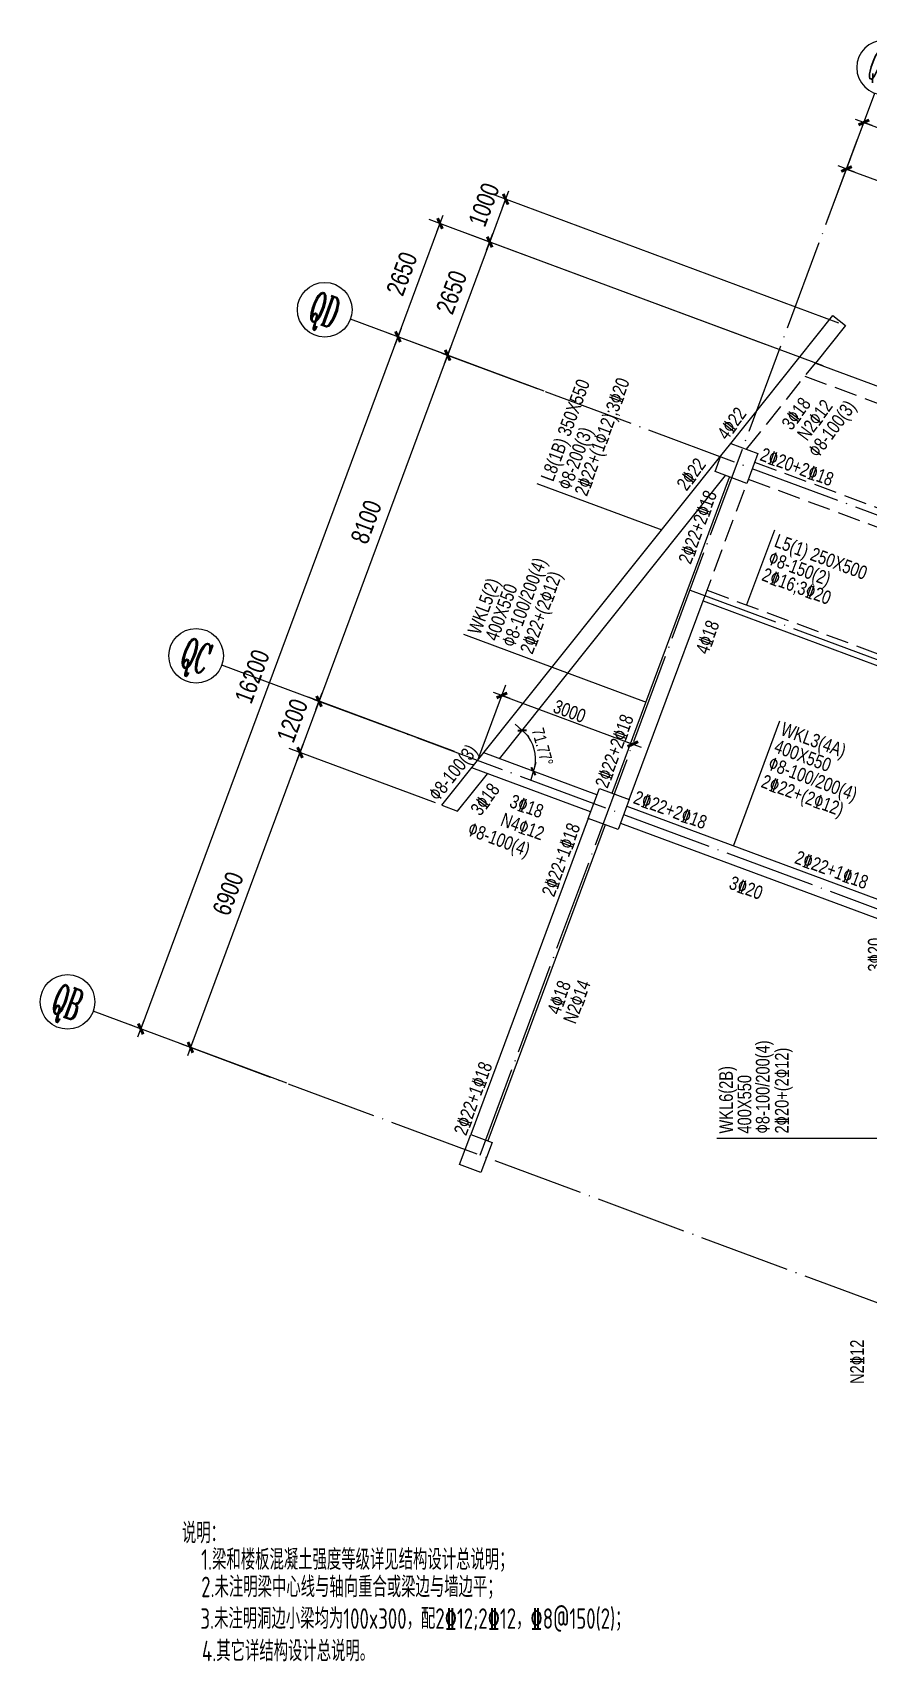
# Model space of a CAD drawing. Header units: millimetres. Extents: x -116 to 46215, y 31 to 44268.
# Drawn here: x -116 to 18226, y 8534 to 44268 of the extents above; entities that cross this region are included whole.
import ezdxf
from ezdxf.enums import TextEntityAlignment as Align

# ---------------------------------------------------------------- set-up
doc = ezdxf.new("R2010")
doc.units = ezdxf.units.MM
doc.header["$LTSCALE"] = 1000
doc.linetypes.add('DASH', pattern=[0.35, 0.25, -0.1])
doc.linetypes.add('DOTE', pattern=[2.42, 2, -0.2, 0.02, -0.2])
for name, color, linetype in [('AXIS', 3, 'Continuous'), ('AXIS_TEXT', 7, 'Continuous'), ('DETAIL_NUM', 7, 'Continuous'), ('DOTE', 1, 'DOTE'), ('S_LL', 43, 'Continuous'), ('主梁', 4, 'DASH'), ('主梁标注', 7, 'Continuous'), ('柱', 2, 'Continuous'), ('次梁', 4, 'DASH'), ('次梁标注', 3, 'Continuous')]:
    doc.layers.add(name, color=color, linetype=linetype)
doc.styles.add('COMMON', font='ZJDZ-S1.SHX', dxfattribs={"width": 0.8, "bigfont": 'ZJDZ.SHX'})
doc.styles.add('COMPLEX', font='COMPLEX.shx')
doc.styles.add('dim_font', font='zjdz-s1.shx', dxfattribs={"width": 0.8})
doc.styles.add('TSSD_Rein', font='Tssdeng.shx', dxfattribs={"width": 0.7, "bigfont": 'hztxt.shx'})
doc.styles.add('ZJDZ', font='zjdz-s.shx', dxfattribs={"width": 0.8, "bigfont": 'zjdz.shx'})
doc.dimstyles.new('DIMN', dxfattribs={"dimtxt": 400, "dimasz": 1.3, "dimexe": 250, "dimexo": 150, "dimgap": 50, "dimtad": 0, "dimdec": 0, "dimzin": 0, "dimdsep": 46, "dimtxsty": 'ZJDZ', "dimblk": '_dimx', "dimcen": 0.09, "dimclrt": 7, "dimadec": 0, "dimazin": 0, "dimtfac": 1, "dimtdec": 0, "dimtix": 1, "dimtmove": 2, "dimatfit": 3, "dimldrblk": '_dimx', "dimfxl": 1, "dimtvp": 1, "dimtolj": 1, "dimtzin": 0, "dimarcsym": 0})
doc.dimstyles.new('TMD', dxfattribs={"dimscale": 100, "dimtxt": 2.7, "dimasz": 1, "dimexe": 1.8, "dimexo": 2, "dimgap": 0.09, "dimtad": 0, "dimdec": 0, "dimzin": 0, "dimdsep": 46, "dimtxsty": 'COMMON', "dimblk": 'XG', "dimcen": 3, "dimclrt": 7, "dimazin": 0, "dimtfac": 1, "dimtdec": 0, "dimtix": 1, "dimtmove": 2, "dimatfit": 3, "dimldrblk": 'XG', "dimfxl": 1, "dimtvp": 0.7, "dimtolj": 1, "dimtzin": 0, "dimarcsym": 0})

# ---------------------------------------------------------------- blocks, each defined once
blk = doc.blocks.new('_axiso')
blk.add_circle((0, 0), 0.5)
at = {"layer": 'AXIS_TEXT', "style": 'COMPLEX', "width": 1.041667}
blk.add_attdef('A', text='', height=0.56, dxfattribs=at).set_placement((-0.25, -0.28), (0.25, -0.28), align=Align.FIT)
blk = doc.blocks.new('_dimx')
blk.add_line((-150, 0), (150, 0))
at = {"const_width": 50}
blk.add_lwpolyline([(-70, -70), (70, 70)], dxfattribs=at)
blk = doc.blocks.new('*D14')
at = {"layer": 'AXIS', "color": 0, "lineweight": -2, "transparency": 16777216}
for p, q in [((17322, 40135), (17832, 41509)), ((17746, 41274), (24186, 38881)), ((23764, 37741), (24275, 39115))]:
    blk.add_line(p, q, dxfattribs=at)
at = {"layer": 'Defpoints', "color": 0, "transparency": 16777216}
for p in [(17270, 39995), (24188, 38880), (23712, 37600)]:
    blk.add_point(p, dxfattribs=at)
at = {"layer": 'AXIS', "color": 0, "lineweight": -2, "transparency": 16777216, "xscale": 1.3, "yscale": 1.3, "zscale": 1.3}
for p, rotation in [((17745, 41275), 159.6117392947767), ((24188, 38880), 339.6117392947767)]:
    blk.add_blockref('_dimx', p, dxfattribs=dict(at, rotation=rotation))
at = {"layer": 'AXIS', "color": 7, "transparency": 16777216, "insert": (21106, 40453), "char_height": 400, "attachment_point": 5, "rotation": 339.6117, "style": 'ZJDZ'}
blk.add_mtext('\\A1;6873', dxfattribs=at)
blk = doc.blocks.new('*D16')
at = {"layer": 'AXIS', "color": 0, "lineweight": -2, "transparency": 16777216}
for p, q in [((17701, 41156), (18212, 42530)), ((18126, 42295), (29844, 37940)), ((29422, 36800), (29932, 38174))]:
    blk.add_line(p, q, dxfattribs=at)
at = {"layer": 'Defpoints', "color": 0, "transparency": 16777216}
for p in [(17649, 41016), (29845, 37939), (29370, 36660)]:
    blk.add_point(p, dxfattribs=at)
at = {"layer": 'AXIS', "color": 0, "lineweight": -2, "transparency": 16777216, "xscale": 1.3, "yscale": 1.3, "zscale": 1.3}
for p, rotation in [((18125, 42296), 159.6117392947768), ((29845, 37939), 339.6117392947767)]:
    blk.add_blockref('_dimx', p, dxfattribs=dict(at, rotation=rotation))
at = {"layer": 'AXIS', "color": 7, "transparency": 16777216, "insert": (23543, 40725), "char_height": 400, "attachment_point": 5, "rotation": 339.6117, "style": 'ZJDZ'}
blk.add_mtext('\\A1;12504', dxfattribs=at)
blk = doc.blocks.new('*D17')
at = {"layer": 'AXIS', "color": 0, "lineweight": -2, "transparency": 16777216}
for p, q in [((8992, 37189), (6171, 29599)), ((8851, 37242), (8758, 37277)), ((6030, 29650), (5936, 29685))]:
    blk.add_line(p, q, dxfattribs=at)
at = {"layer": 'Defpoints', "color": 0, "transparency": 16777216}
for p in [(8992, 37190), (6170, 29597), (6170, 29597)]:
    blk.add_point(p, dxfattribs=at)
at = {"layer": 'AXIS', "color": 0, "lineweight": -2, "transparency": 16777216, "xscale": 1.3, "yscale": 1.3, "zscale": 1.3}
for p, rotation in [((8992, 37190), 69.61173929477675), ((6170, 29597), 249.6117392947767)]:
    blk.add_blockref('_dimx', p, dxfattribs=dict(at, rotation=rotation))
at = {"layer": 'AXIS', "color": 7, "transparency": 16777216, "insert": (7206, 33533), "char_height": 400, "attachment_point": 5, "rotation": 69.6117, "style": 'ZJDZ'}
blk.add_mtext('\\A1;8100', dxfattribs=at)
blk = doc.blocks.new('*D18')
at = {"layer": 'AXIS', "color": 0, "lineweight": -2, "transparency": 16777216}
for p, q in [((5752, 28471), (3349, 22006)), ((5612, 28525), (5518, 28560)), ((3208, 22057), (3114, 22092))]:
    blk.add_line(p, q, dxfattribs=at)
at = {"layer": 'Defpoints', "color": 0, "transparency": 16777216}
for p in [(5752, 28473), (3348, 22005), (3348, 22005)]:
    blk.add_point(p, dxfattribs=at)
at = {"layer": 'AXIS', "color": 0, "lineweight": -2, "transparency": 16777216, "xscale": 1.3, "yscale": 1.3, "zscale": 1.3}
for p, rotation in [((5752, 28473), 69.61173929481656), ((3348, 22005), 249.6117392948166)]:
    blk.add_blockref('_dimx', p, dxfattribs=dict(at, rotation=rotation))
at = {"layer": 'AXIS', "color": 7, "transparency": 16777216, "insert": (4175, 25378), "char_height": 400, "attachment_point": 5, "rotation": 69.6117, "style": 'ZJDZ'}
blk.add_mtext('\\A1;6900', dxfattribs=at)
blk = doc.blocks.new('*D19')
at = {"layer": 'AXIS', "color": 0, "lineweight": -2, "transparency": 16777216}
for p, q in [((7900, 37594), (2258, 22412)), ((7760, 37648), (7667, 37683)), ((2117, 22463), (2023, 22498))]:
    blk.add_line(p, q, dxfattribs=at)
at = {"layer": 'Defpoints', "color": 0, "transparency": 16777216}
for p in [(7901, 37596), (2257, 22410), (2257, 22410)]:
    blk.add_point(p, dxfattribs=at)
at = {"layer": 'AXIS', "color": 0, "lineweight": -2, "transparency": 16777216, "xscale": 1.3, "yscale": 1.3, "zscale": 1.3}
for p, rotation in [((7901, 37596), 69.61173929477675), ((2257, 22410), 249.6117392947767)]:
    blk.add_blockref('_dimx', p, dxfattribs=dict(at, rotation=rotation))
at = {"layer": 'AXIS', "color": 7, "transparency": 16777216, "insert": (4704, 30142), "char_height": 400, "attachment_point": 5, "rotation": 69.6117, "style": 'ZJDZ'}
blk.add_mtext('\\A1;16200', dxfattribs=at)
blk = doc.blocks.new('*D26')
at = {"layer": 'AXIS', "color": 0, "lineweight": -2, "transparency": 16777216}
for p, q in [((8824, 40078), (7901, 37597)), ((9896, 39681), (8590, 40167)), ((8973, 37197), (7667, 37683))]:
    blk.add_line(p, q, dxfattribs=at)
at = {"layer": 'Defpoints', "color": 0, "transparency": 16777216}
for p in [(10037, 39629), (7901, 37596), (9113, 37145)]:
    blk.add_point(p, dxfattribs=at)
at = {"layer": 'AXIS', "color": 0, "lineweight": -2, "transparency": 16777216, "xscale": 1.3, "yscale": 1.3, "zscale": 1.3}
for p, rotation in [((8824, 40080), 69.61173929477603), ((7901, 37596), 249.611739294776)]:
    blk.add_blockref('_dimx', p, dxfattribs=dict(at, rotation=rotation))
at = {"layer": 'AXIS', "color": 7, "transparency": 16777216, "insert": (7988, 38977), "char_height": 400, "attachment_point": 5, "rotation": 69.6117, "style": 'ZJDZ'}
blk.add_mtext('\\A1;2650', dxfattribs=at)
blk = doc.blocks.new('*D34')
at = {"layer": 'AXIS', "color": 0, "lineweight": -2, "transparency": 16777216}
for p, q in [((8993, 37191), (9915, 39673)), ((11890, 38940), (9681, 39761)), ((10966, 36456), (8758, 37277))]:
    blk.add_line(p, q, dxfattribs=at)
at = {"layer": 'Defpoints', "color": 0, "transparency": 16777216}
for p in [(9915, 39674), (12030, 38888), (11107, 36404)]:
    blk.add_point(p, dxfattribs=at)
at = {"layer": 'AXIS', "color": 0, "lineweight": -2, "transparency": 16777216, "xscale": 1.3, "yscale": 1.3, "zscale": 1.3}
for p, rotation in [((9915, 39674), 69.61173929477648), ((8992, 37190), 249.6117392947765)]:
    blk.add_blockref('_dimx', p, dxfattribs=dict(at, rotation=rotation))
at = {"layer": 'AXIS', "color": 7, "transparency": 16777216, "insert": (9079, 38571), "char_height": 400, "attachment_point": 5, "rotation": 69.6117, "style": 'ZJDZ'}
blk.add_mtext('\\A1;2650', dxfattribs=at)
blk = doc.blocks.new('*D35')
at = {"layer": 'AXIS', "color": 0, "lineweight": -2, "transparency": 16777216}
for p, q in [((10263, 40611), (9916, 39675)), ((17580, 37893), (10029, 40699)), ((17231, 36955), (9681, 39761))]:
    blk.add_line(p, q, dxfattribs=at)
at = {"layer": 'Defpoints', "color": 0, "transparency": 16777216}
for p in [(9915, 39674), (17720, 37840), (17372, 36903)]:
    blk.add_point(p, dxfattribs=at)
at = {"layer": 'AXIS', "color": 0, "lineweight": -2, "transparency": 16777216, "xscale": 1.3, "yscale": 1.3, "zscale": 1.3}
for p, rotation in [((10264, 40612), 69.61173929477523), ((9915, 39674), 249.6117392947752)]:
    blk.add_blockref('_dimx', p, dxfattribs=dict(at, rotation=rotation))
at = {"layer": 'AXIS', "color": 7, "transparency": 16777216, "insert": (9789, 40491), "char_height": 400, "attachment_point": 5, "rotation": 69.6117, "style": 'ZJDZ'}
blk.add_mtext('\\A1;1000', dxfattribs=at)
blk = doc.blocks.new('*D36')
at = {"layer": 'AXIS', "color": 0, "lineweight": -2, "transparency": 16777216}
for p, q in [((9142, 28493), (5936, 29685)), ((5753, 28474), (6170, 29596)), ((8724, 27368), (5518, 28560))]:
    blk.add_line(p, q, dxfattribs=at)
at = {"layer": 'Defpoints', "color": 0, "transparency": 16777216}
for p in [(6170, 29597), (9283, 28441), (8865, 27316)]:
    blk.add_point(p, dxfattribs=at)
at = {"layer": 'AXIS', "color": 0, "lineweight": -2, "transparency": 16777216, "xscale": 1.3, "yscale": 1.3, "zscale": 1.3}
for p, rotation in [((6170, 29597), 69.61173929477822), ((5752, 28473), 249.6117392947782)]:
    blk.add_blockref('_dimx', p, dxfattribs=dict(at, rotation=rotation))
at = {"layer": 'AXIS', "color": 7, "transparency": 16777216, "insert": (5586, 29174), "char_height": 400, "attachment_point": 5, "rotation": 69.6117, "style": 'ZJDZ'}
blk.add_mtext('\\A1;1200', dxfattribs=at)
blk = doc.blocks.new('XG')
blk.add_line((-2, 0), (2, 0))
at = {"const_width": 0.45}
blk.add_lwpolyline([(-0.7, -0.7), (0.7, 0.7)], dxfattribs=at)
blk = doc.blocks.new('*D39')
at = {"layer": 'AXIS', "color": 0, "lineweight": -2, "transparency": 16777216}
blk.add_arc((10130, 28339), 793, 346.8422, 44.1495, dxfattribs=at)
at = {"layer": 'Defpoints', "color": 0, "transparency": 16777216}
for p in [(15092, 34550), (9785, 28467), (10130, 28339), (10922, 28388), (12269, 27544)]:
    blk.add_point(p, dxfattribs=at)
at = {"layer": 'AXIS', "color": 0, "lineweight": -2, "transparency": 16777216, "xscale": 100, "yscale": 100, "zscale": 100}
for p, rotation in [((10625, 28959), 137.7647747216692), ((10873, 28063), 253.2269645731076)]:
    blk.add_blockref('XG', p, dxfattribs=dict(at, rotation=rotation))
at = {"layer": 'AXIS', "color": 7, "transparency": 16777216, "insert": (11076, 28601), "char_height": 270, "attachment_point": 5, "rotation": 285.4959, "style": 'COMMON'}
blk.add_mtext('\\A1;71.77°', dxfattribs=at)

msp = doc.modelspace()

# ---------------------------------------------------------------- linework, layer by layer
at = {"layer": 'AXIS'}
for p, q in [((17321.8, 40135.4), (18363.3, 42937.6)), ((15969.2, 37424), (9392.4, 39868.3)), ((11107, 36404), (6857.9, 37983.2)), ((8285.1, 28811.4), (4036, 30390.7)), ((9653.3, 28302.9), (10269.4, 29960.6)), ((10183.5, 29725.8), (13054.9, 28658.6)), ((5463.2, 21218.9), (1214.1, 22798.1))]:
    msp.add_line(p, q, dxfattribs=at)
at = {"layer": 'DOTE'}
for p, q in [((9705.2, 19642.3), (18133.7, 42320)), ((8865.6, 37237), (27069.7, 30471.2)), ((14312.6, 32038.8), (20755, 29644.3)), ((6043.7, 29644.5), (18969.5, 24840.4)), ((3221.8, 22051.9), (18969.7, 16199))]:
    msp.add_line(p, q, dxfattribs=at)
at = {"layer": '主梁', "linetype": 'Continuous', "ltscale": 2}
for p, q in [((15206.1, 35253.9), (17446.9, 38058.8)), ((17446.9, 38058.8), (17720.4, 37840.4)), ((8864.7, 27315.8), (14987.4, 34980)), ((10130.1, 28339), (15091.6, 34549.7)), ((12602.2, 27580.3), (15180.2, 34516.7)), ((12977.1, 27441), (14597.1, 31799.7)), ((14597.1, 31799.7), (20524, 29596.8)), ((12268.7, 27544.2), (9784.7, 28467.4)), ((9210.1, 27187.4), (9867.3, 28010)), ((12129.4, 27169.3), (9521.9, 28138.4)), ((8864.7, 27315.8), (9210.1, 27187.4)), ((12924.9, 27300.4), (18619.6, 25183.8)), ((12077.1, 27028.7), (9499.1, 20092.3)), ((12452, 26889.3), (9874, 19952.9)), ((12785.5, 26925.4), (18619.6, 24757.1))]:
    msp.add_line(p, q, dxfattribs=at)
at = {"layer": '主梁', "linetype": 'Continuous'}
msp.add_line((17720.4, 37840.4), (17063, 37017.5), dxfattribs=at)
at = {"layer": '主梁', "ltscale": 2}
msp.add_line((15729.3, 34846), (21515.6, 32695.5), dxfattribs=at)
at = {"layer": '主梁标注', "linetype": 'Continuous'}
for p, q in [((9340.6, 31067.6), (13345.1, 29579.3)), ((16276.2, 29158.7), (15262.6, 26431.5)), ((14899.8, 20014.7), (18619.6, 20014.7))]:
    msp.add_line(p, q, dxfattribs=at)
at = {"layer": '柱'}
for points in [[(14859.5, 34635.9), (14987.4, 34980), (15206.1, 35253.9), (15799, 35033.5), (15555.1, 34377.4), (14859.5, 34635.9)], [(12321, 27684.8), (12977.1, 27441), (12733.2, 26784.8), (12077.1, 27028.7)], [(9499.1, 20092.3), (9967.8, 19918.1), (9723.9, 19261.9), (9255.2, 19436.1)]]:
    msp.add_lwpolyline(points, close=True, dxfattribs=at)
at = {"layer": '次梁', "ltscale": 2}
for p, q in [((15551.6, 35125.5), (17063, 37017.5)), ((16833, 36729.5), (22405.2, 34658.6)), ((14597.1, 31799.7), (15555.1, 34377.4)), ((15590, 34471.1), (21376.2, 32320.6)), ((14684.2, 32034), (20611.1, 29831.2))]:
    msp.add_line(p, q, dxfattribs=at)
at = {"layer": '次梁', "linetype": 'Continuous', "ltscale": 2}
msp.add_line((17063, 37017.5), (27019.7, 33316.9), dxfattribs=at)
at = {"layer": '次梁标注', "linetype": 'Continuous'}
for p, q in [((10949.1, 34379.2), (13692.8, 33359.5)), ((16164.8, 33354.8), (15553.8, 31710.8))]:
    msp.add_line(p, q, dxfattribs=at)

# ---------------------------------------------------------------- block references
at = {"layer": 'AXIS'}
ref = msp.add_blockref('_axiso', (18568.1, 43500.5), dxfattribs=dict(at, xscale=-1197.96, yscale=1197.96, zscale=1197.96, rotation=160))
ref.add_attrib('A', 'Q12', dxfattribs={"layer": 'AXIS_TEXT', "height": 670.86, "rotation": 340, "style": 'COMPLEX', "width": 0.367647}).set_placement((18172, 43287.7), (18734.8, 43082.9), align=Align.FIT)
ref = msp.add_blockref('_axiso', (6295, 38188.1), dxfattribs=dict(at, xscale=1197.96, yscale=1197.96, zscale=1197.96, rotation=340))
ref.add_attrib('A', 'QD', dxfattribs={"layer": 'AXIS_TEXT', "height": 670.86, "rotation": 340, "style": 'COMPLEX', "width": 0.480769}).set_placement((5898.9, 37975.3), (6461.7, 37770.5), align=Align.FIT)
ref = msp.add_blockref('_axiso', (3473.1, 30595.5), dxfattribs=dict(at, xscale=1197.96, yscale=1197.96, zscale=1197.96, rotation=340))
ref.add_attrib('A', 'QC', dxfattribs={"layer": 'AXIS_TEXT', "height": 670.86, "rotation": 340, "style": 'COMPLEX', "width": 0.506757}).set_placement((3077, 30382.8), (3639.8, 30177.9), align=Align.FIT)
at = {"layer": 'AXIS', "xscale": 1.3, "yscale": 1.3, "zscale": 1.3}
for p, rotation in [((10182.3, 29726.2), 159.6117392947768), ((13056.1, 28658.2), 339.6117392947768)]:
    msp.add_blockref('_dimx', p, dxfattribs=dict(at, rotation=rotation))
at = {"layer": 'AXIS'}
ref = msp.add_blockref('_axiso', (651.2, 23003), dxfattribs=dict(at, xscale=1197.96, yscale=1197.96, zscale=1197.96, rotation=340))
ref.add_attrib('A', 'QB', dxfattribs={"layer": 'AXIS_TEXT', "height": 670.86, "rotation": 340, "style": 'COMPLEX', "width": 0.480769}).set_placement((255.1, 22790.2), (818, 22585.3), align=Align.FIT)

# ---------------------------------------------------------------- texts
at = {"layer": 'DETAIL_NUM', "style": 'dim_font', "width": 0.8}
msp.add_text('3000', height=300, rotation=339.61174, dxfattribs=at).set_placement((11250.8, 29279.8), align=Align.BOTTOM_LEFT)
at = {"layer": 'S_LL', "style": 'TSSD_Rein', "width": 0.7}
for s, p in [('说明：', (3160.4, 11127)), ('1.梁和楼板混凝土强度等级详见结构设计总说明；', (3583.5, 10543.6)), ('2.未注明梁中心线与轴向重合或梁边与墙边平；', (3583.5, 9943.6)), ('3.未注明洞边小梁均为100x300，配2%%13212;2%%13212，%%1328@150(2)；', (3566.6, 9249.3)), ('4.其它详结构设计总说明。', (3600.3, 8538))]:
    msp.add_text(s, height=450, dxfattribs=at).set_placement(p)
at = {"layer": '主梁标注', "linetype": 'Continuous', "style": 'dim_font', "width": 0.8}
for s, rotation, p in [('2%%13220+2%%13218', 339.61174, (15876.1, 35032.9)), ('2%%13222+2%%13218', 69.61174, (14184.8, 32637.8)), ('2%%13222+(2%%13112)', 69.61174, (10711.4, 30664.8)), ('4%%13218', 69.61174, (14563.3, 30658.4)), ('2%%13222+2%%13218', 69.61174, (12358.4, 27723.8)), ('2%%13222+(2%%13112)', 339.61174, (15900.8, 27861.6)), ('3%%13218', 339.61174, (10379.9, 27426)), ('2%%13222+2%%13218', 339.61174, (13097.4, 27508.5)), ('%%1308-100(4)', 339.61174, (9452.2, 26815.4)), ('N4%%13112', 339.61174, (10183.2, 27020.4)), ('2%%13222+1%%13218', 69.61174, (11186, 25341.4)), ('2%%13222+1%%13218', 339.61174, (16637, 26193)), ('3%%13220', 339.61174, (15195.4, 25636.2)), ('3%%13220', 90, (18365.1, 23666.8)), ('4%%13218', 69.61174, (11305.9, 22755.2)), ('N2%%13114', 69.61174, (11657.9, 22551.5)), ('2%%13220+(2%%13112)', 90, (16325.1, 20114.7)), ('2%%13222+1%%13218', 69.61174, (9257.5, 20103.6)), ('N2%%13212', 90, (17975.8, 14621.3))]:
    msp.add_text(s, height=300, rotation=rotation, dxfattribs=at).set_placement(p, align=Align.MIDDLE_LEFT)
for s, rotation, p in [('%%1308-100/200(4)', 69.61174, (10543.4, 30727.3)), ('WKL5(2)', 69.61174, (9788.6, 31007.8)), ('400X550', 69.61174, (10168.5, 30866.6)), ('WKL3(4A)', 339.61174, (16243.7, 28784.4)), ('400X550', 339.61174, (16102.6, 28404.6)), ('%%1308-100/200(4)', 339.61174, (15963.2, 28029.6)), ('%%1308-100/200(4)', 90, (16145.8, 20114.7)), ('WKL6(2B)', 90, (15340.6, 20114.7)), ('400X550', 90, (15745.8, 20114.7))]:
    msp.add_text(s, height=300, rotation=rotation, dxfattribs=at).set_placement(p, align=Align.BOTTOM_LEFT)
at = {"layer": '次梁标注', "linetype": 'Continuous', "style": 'dim_font', "width": 0.8}
for s, rotation, p in [('L8(1B) 350X550', 69.61174, (11391.2, 34368.2)), ('%%1308-200(3)', 69.61174, (11771.5, 34180.2)), ('L5(1) 250X500', 339.61174, (16107.2, 32912.6)), ('%%1308-150(2)', 339.61174, (15965.8, 32532.4)), ('%%1308-100(3)', 51.61174, (8855.8, 27332.1))]:
    msp.add_text(s, height=300, rotation=rotation, dxfattribs=at).set_placement(p, align=Align.BOTTOM_LEFT)
for s, rotation, p in [('2%%13222+(1%%13112);3%%13220', 69.61174, (11906.6, 34130)), ('3%%13218', 53.34127, (16417.6, 35613.6)), ('N2%%13112', 53.34127, (16758.8, 35380.3)), ('%%1308-100(3)', 53.34127, (17002.2, 35007.2)), ('4%%13222', 53.34127, (15004.1, 35397.2)), ('2%%13222', 53.34127, (14114.5, 34283.6)), ('2%%13216;3%%13220', 339.61174, (15915.6, 32397.3)), ('3%%13218', 53.34127, (9590.6, 27152.3))]:
    msp.add_text(s, height=300, rotation=rotation, dxfattribs=at).set_placement(p, align=Align.MIDDLE_LEFT)

# ---------------------------------------------------------------- dimensions: what is measured, and where the dimension line sits
at = {"layer": 'AXIS'}
for base, p1, p2, angle, picture, middle in [((29845.3, 37939.5), (17648.9, 41015.7), (29369.6, 36659.5), 339.61174, '*D16', (23543.1, 40725.4)), ((9915.3, 39674), (17720.4, 37840.4), (17371.9, 36902.7), 249.61174, '*D35', (9788.7, 40490.6))]:
    dim = msp.add_linear_dim(base=base, p1=p1, p2=p2, angle=angle, dimstyle='DIMN', dxfattribs=at)
    dim.commit()
    dim.dimension.update_dxf_attribs({"geometry": picture, "text_midpoint": middle, "dimtype": 161})
for p1, p2, distance, picture, middle in [((17269.5, 39994.8), (23712, 37600.4), 1365.5, '*D14', (21105.8, 40452.5)), ((10036.7, 39628.9), (9113.5, 37144.9), -1293.6, '*D26', (7987.5, 38976.9)), ((11107, 36404), (12030.2, 38888), 2256.3, '*D34', (9078.7, 38571.4)), ((7900.9, 37595.6), (2257.1, 22410.4), 0, '*D19', (4704.1, 30142.4)), ((8992.1, 37190), (6170.2, 29597.5), 0, '*D17', (7206.2, 33533.1)), ((8864.7, 27315.8), (9282.8, 28440.6), 3320.6, '*D36', (5586.2, 29174.4))]:
    dim = msp.add_aligned_dim(p1=p1, p2=p2, distance=distance, dimstyle='DIMN', dxfattribs=at)
    dim.commit()
    dim.dimension.update_dxf_attribs({"geometry": picture, "text_midpoint": middle})
dim = msp.add_angular_dim_2l(base=(10921.6, 28387.9), line1=((12268.7, 27544.2), (9784.7, 28467.4)), line2=((10130.1, 28339), (15091.6, 34549.7)), dimstyle='TMD', dxfattribs=at)
dim.commit()
dim.dimension.update_dxf_attribs({"geometry": '*D39', "text_midpoint": (11076.4, 28601.4)})
dim = msp.add_linear_dim(base=(3348.3, 22004.9), p1=(5752.1, 28472.6), p2=(3348.3, 22004.9), angle=69.61174, dimstyle='DIMN', dxfattribs=at)
dim.commit()
dim.dimension.update_dxf_attribs({"geometry": '*D18', "text_midpoint": (4175.3, 25378.1)})

doc.saveas('drawing.dxf')
